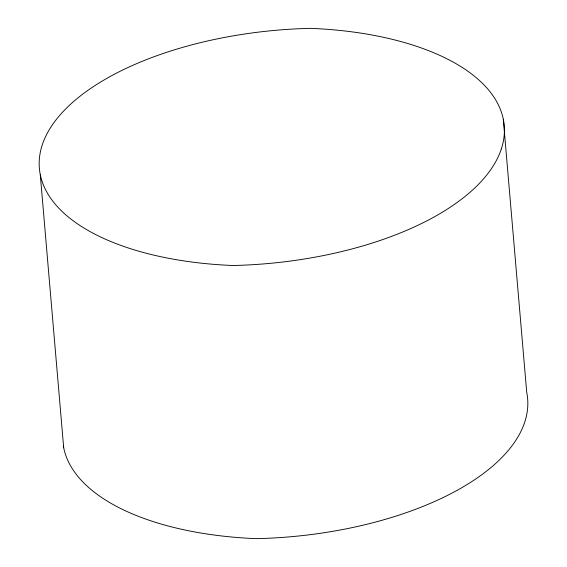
<?xml version="1.0" encoding="UTF-8"?>
<svg xmlns="http://www.w3.org/2000/svg" width="567" height="567" viewBox="0 0 567 567"><rect width="100%" height="100%" fill="white"/><g stroke="black" fill="none" stroke-linecap="round" stroke-linejoin="round"><path stroke-width="0.85" d="M503.312 119.254L526.729 392.399A249.14 117.348 -4.9 0 1 256.475 538.65A249.14 117.348 -4.9 0 1 63.376 446.052M40.271 174.601L63.688 447.746M501.363 148.838A249.14 117.348 -4.9 0 0 310.525 28.35A249.14 117.348 -4.9 0 0 42.22 145.017A249.14 117.348 -4.9 0 0 233.058 265.505A249.14 117.348 -4.9 0 0 501.363 148.838"/></g></svg>
